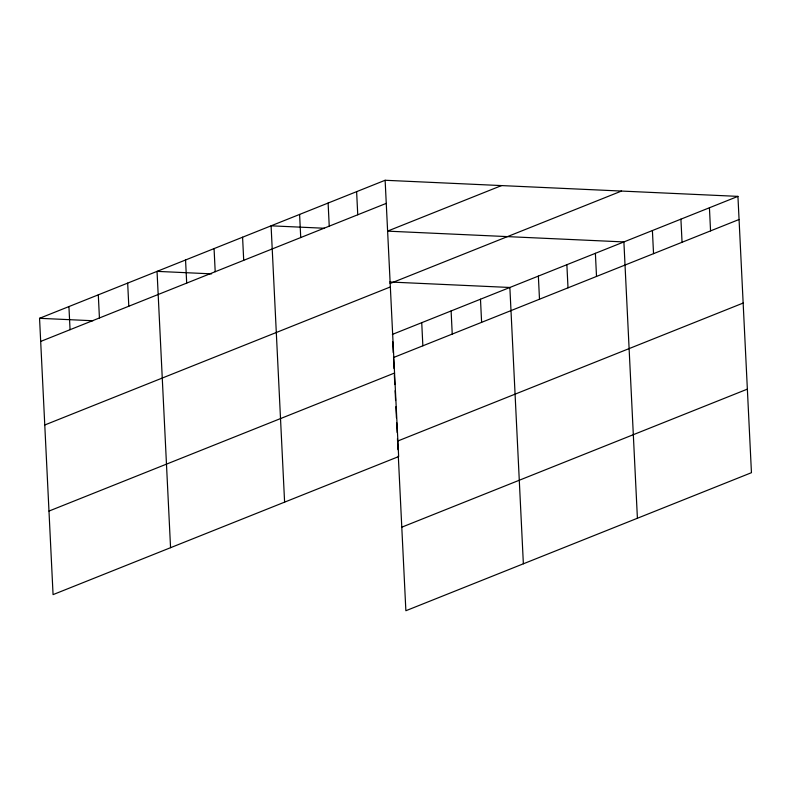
<?xml version="1.0" encoding="UTF-8"?>
<svg xmlns="http://www.w3.org/2000/svg" width="791" height="791" viewBox="0 0 791 791"><rect width="100%" height="100%" fill="white"/><g stroke="black" fill="none" stroke-linecap="round" stroke-linejoin="round"><path stroke-width="1.19" d="M385.128 180.269L398.644 456.585L53.066 594.624L39.55 318.308L385.128 180.269L737.934 196.376L751.45 472.692L405.872 610.731L398.298 455.853M40.677 341.435L386.255 203.386M501.553 185.578L387.511 231.14L623.891 241.927L637.408 518.243M390.042 283.524L621.508 191.056M44.771 424.985L390.349 286.945M392.356 334.415L737.934 196.376M393.493 357.542L739.071 219.493M48.973 511.075L394.561 373.026M397.576 441.091L743.154 303.052M401.788 527.182L747.366 389.132M324.448 228.253L271.086 225.821L284.602 502.137M211.622 273.864L157.043 271.372L170.559 547.688M389.755 282.001L509.859 287.479L523.365 563.795M39.55 318.308L92.913 320.75M709.428 207.766L710.555 230.883M680.913 219.147L682.05 242.273M652.407 230.537L653.534 253.664M595.386 253.318L596.513 276.435M566.87 264.708L568.007 287.825M538.364 276.099L539.492 299.216M480.483 299.216L481.61 322.342M451.107 310.952L452.234 334.069M421.732 322.688L422.859 345.805M392.712 341.722L393.246 352.677M393.552 358.768L394.027 368.596M394.333 374.746L394.808 384.574M395.114 390.714L395.589 400.543M395.895 406.693L396.429 417.747M396.677 422.661L397.151 432.489M397.458 438.639L397.992 449.703M356.622 191.659L357.75 214.776M328.107 203.04L329.244 226.167M299.601 214.43L300.728 237.557M242.58 237.211L243.707 260.328M214.064 248.601L215.201 271.718M185.559 259.992L186.686 283.109M127.677 283.109L128.804 306.236M98.302 294.845L99.429 317.962M68.926 306.582L70.053 329.699"/></g></svg>
